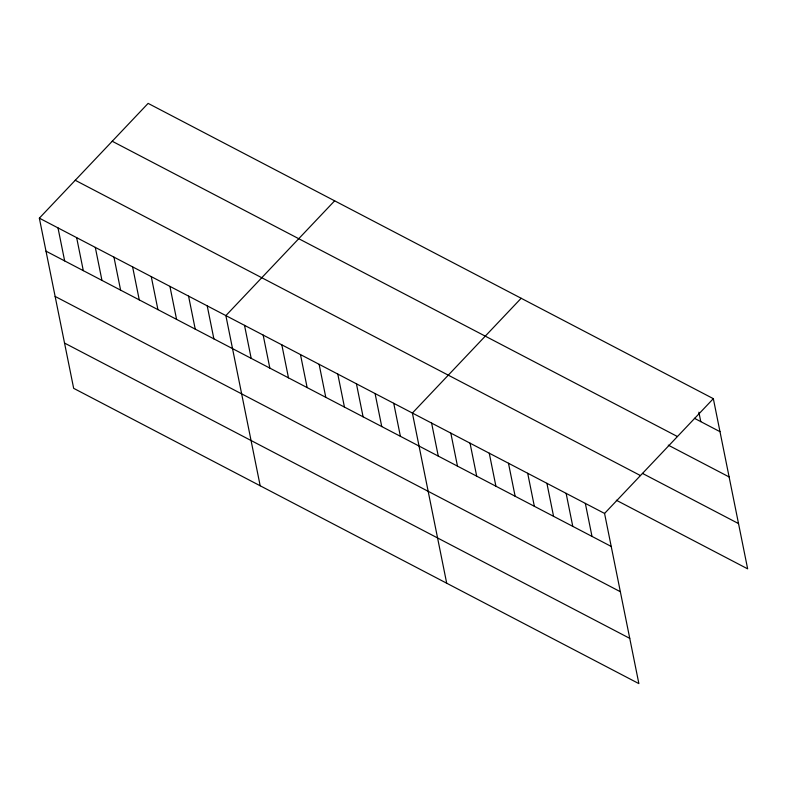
<?xml version="1.0" encoding="UTF-8"?>
<svg xmlns="http://www.w3.org/2000/svg" width="787" height="787" viewBox="0 0 787 787"><rect width="100%" height="100%" fill="white"/><g stroke="black" fill="none" stroke-linecap="round" stroke-linejoin="round"><path stroke-width="1.18" d="M39.35 218.156L604.564 513.439L638.877 683.618L73.663 388.335L39.35 218.156L148.123 103.382L713.337 398.665L747.65 568.844L616.329 500.237M334.642 200.823L225.869 315.597L260.182 485.776M521.161 298.273L412.388 413.047L446.701 583.226M604.564 513.439L713.337 398.665M694.37 418.281L719.987 431.67M112.226 141.257L677.44 436.539M668.261 445.147L729.116 476.942M642.438 473.38L738.521 523.581M75.247 180.282L640.461 475.564M46 251.161L611.214 546.444M55.129 296.424L620.343 591.716M64.534 343.063L629.748 638.355M698.876 412.201L700.774 421.635M585.341 503.405L592.001 536.409M566.128 493.36L572.779 526.365M546.906 483.316L553.566 516.321M527.693 473.282L534.343 506.287M508.471 463.238L515.131 496.243M489.258 453.204L495.908 486.209M470.036 443.16L476.696 476.165M450.823 433.125L457.473 466.13M431.601 423.081L438.261 456.086M393.736 403.298L400.396 436.303M375.084 393.559L381.744 426.564M356.432 383.81L363.092 416.815M337.78 374.061L344.44 407.066M319.128 364.322L325.788 397.327M300.477 354.573L307.137 387.578M281.825 344.834L288.485 377.839M263.173 335.085L269.833 368.09M244.521 325.346L251.181 358.351M207.217 305.858L213.877 338.863M188.565 296.109L195.225 329.114M169.913 286.37L176.573 319.374M151.261 276.621L157.921 309.625M132.61 266.882L139.26 299.886M113.958 257.133L120.608 290.137M95.306 247.384L101.956 280.388M76.654 237.644L83.304 270.649M58.002 227.896L64.652 260.9"/></g></svg>
